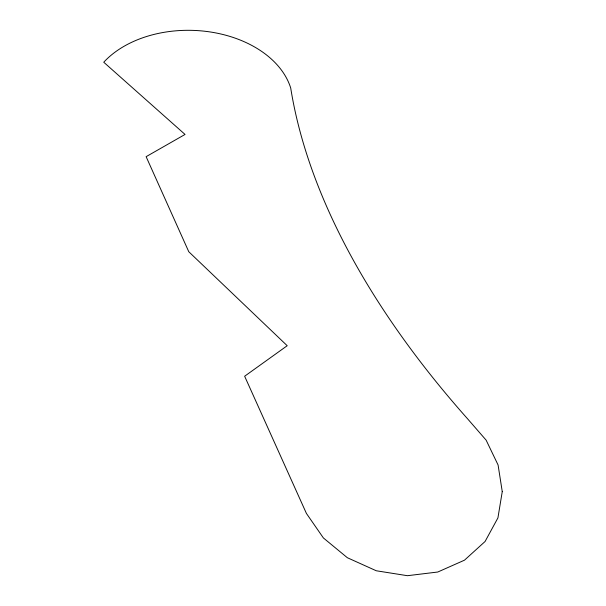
<?xml version="1.0" encoding="UTF-8"?>
<svg xmlns="http://www.w3.org/2000/svg" width="606" height="606" viewBox="0 0 606 606"><rect width="100%" height="100%" fill="white"/><g stroke="black" fill="none" stroke-linecap="round" stroke-linejoin="round"><path stroke-width="0.91" d="M502.253 491.625L497.927 517.888L485.073 541.499L464.476 560.186L437.79 572.019L407.429 575.7L376.281 570.769L347.359 557.725L323.384 537.946L306.424 513.449L244.642 376.235L287.206 345.715L188.777 251.732L146.122 156.674L185.042 134.441L103.747 62.229A102.641 71.425 1.7 0 1 208.267 31.679A102.641 71.425 1.7 0 1 290.713 88.037A914.454 492.398 26.4 0 0 467.635 418.875L486.133 440.145L498.087 464.999L502.253 491.625"/></g></svg>
